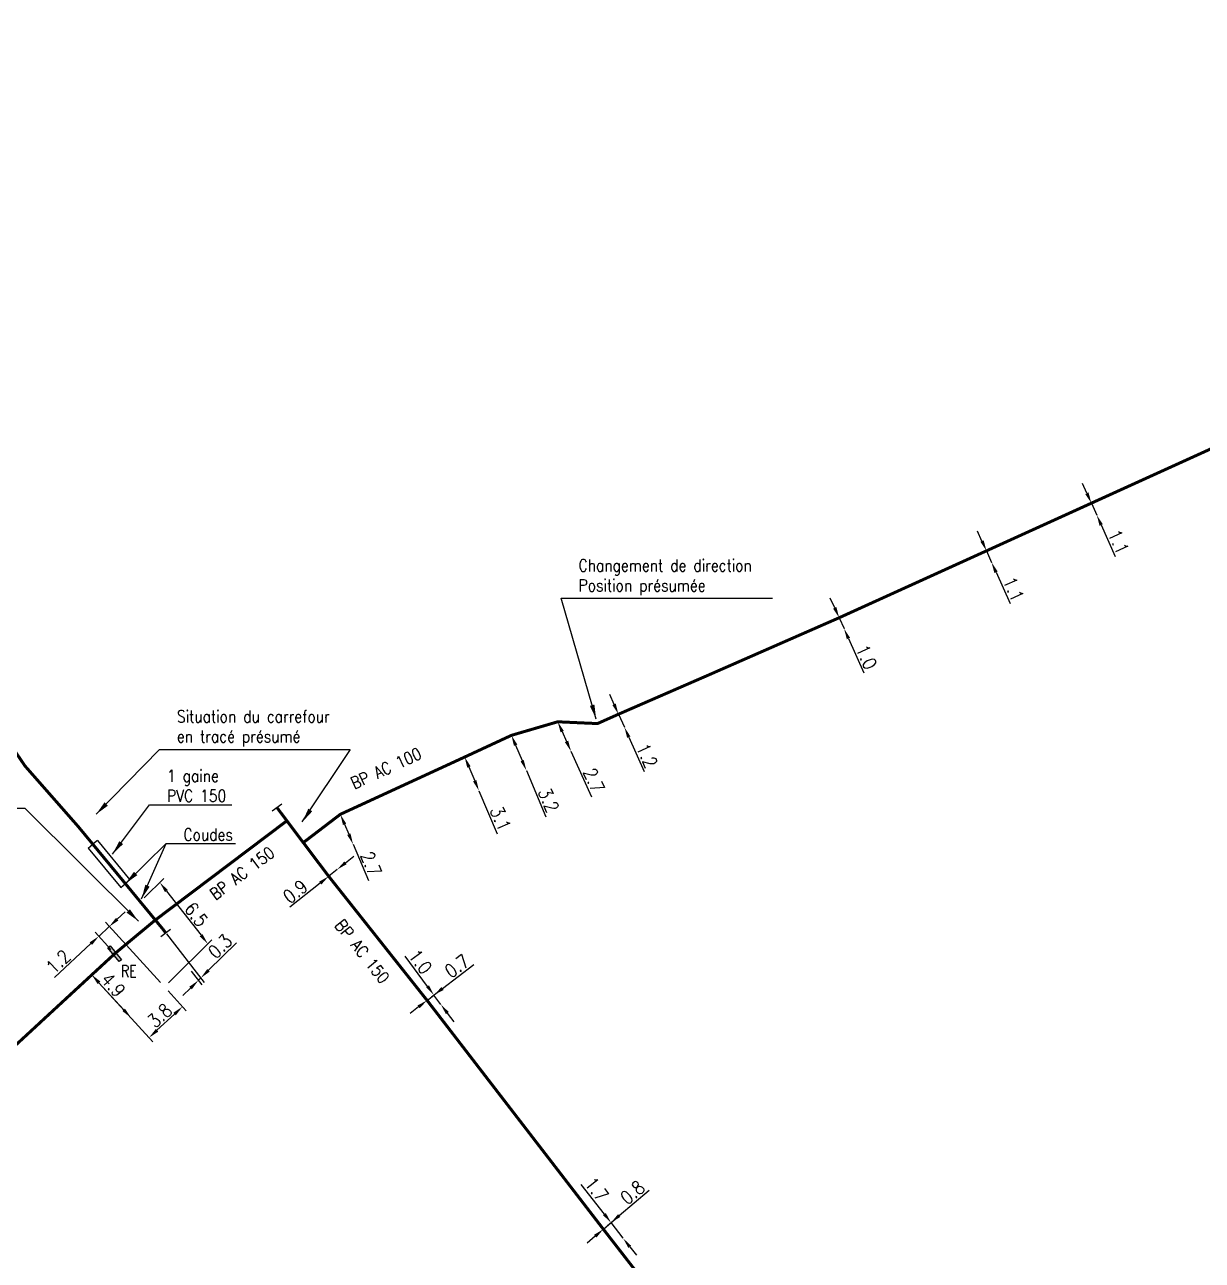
# Model space of a CAD drawing. Header units: millimetres. Extents: x 185000 to 186000, y 127990 to 129010.
# Drawn here: x 185699.9 to 185798.1, y 128407.5 to 128510.6 of the extents above; entities that cross this region are included whole.
import ezdxf
from ezdxf.enums import TextEntityAlignment as Align

# ---------------------------------------------------------------- set-up
doc = ezdxf.new("R2010")
doc.units = ezdxf.units.MM
doc.header["$PDMODE"] = 34
doc.linetypes.add('L_25_AP', pattern=[2000, 1000, 1000])
doc.linetypes.add('L_25_PE', pattern=[2000, 1000, 1000])
doc.layers.get('0').update_dxf_attribs({"linetype": 'CONTINUOUS'})
doc.layers.get('DEFPOINTS').update_dxf_attribs({"linetype": 'CONTINUOUS'})
for name, color, linetype in [('L_150', 1, 'CONTINUOUS'), ('L_340', 7, 'CONTINUOUS'), ('L_400', 7, 'CONTINUOUS')]:
    doc.layers.add(name, color=color, linetype=linetype)
doc.styles.get("Standard").update_dxf_attribs({"font": 'romans.shx', "width": 0.85})
doc.dimstyles.get("Standard").update_dxf_attribs({"dimtxt": 1.5, "dimasz": 1.2, "dimexe": 0.625, "dimexo": 0.625, "dimgap": 0.25, "dimtad": 1, "dimdec": 1, "dimzin": 0, "dimdsep": 46, "dimtxsty": 'Standard', "dimcen": -0.5, "dimadec": 0, "dimazin": 0, "dimtfac": 1, "dimtdec": 1, "dimtmove": 0, "dimatfit": 3, "dimfxl": 0, "dimtolj": 1, "dimtzin": 0, "dimarcsym": 0})

# ---------------------------------------------------------------- blocks, each defined once
blk = doc.blocks.new('*D1456')
at = {"layer": 'DEFPOINTS', "color": 0, "linetype": 'Continuous', "transparency": 16777216}
for p in [(185748.15, 128410.12), (185749.8, 128409.36), (185749.8, 128409.36)]:
    blk.add_point(p, dxfattribs=at)
at = {"layer": 'L_150', "color": 0, "linetype": 'Continuous', "lineweight": -2, "transparency": 16777216}
for p, q in [((185748.24, 128411.38), (185746.31, 128413.86)), ((185748.51, 128410.43), (185749.15, 128410.97)), ((185749.8, 128409.36), (185748.79, 128410.67)), ((185750.36, 128408.65), (185750.91, 128407.94))]:
    blk.add_line(p, q, dxfattribs=at)
at = {"layer": 'L_150', "color": 0, "linetype": 'Continuous', "transparency": 16777216}
for points in [[(185748.36, 128411.47), (185748.12, 128411.29), (185748.79, 128410.67)], [(185750.47, 128408.74), (185750.24, 128408.56), (185749.8, 128409.36)]]:
    blk.add_solid(points, dxfattribs=at)
at = {"layer": 'L_150', "color": 0, "linetype": 'Continuous', "transparency": 16777216, "insert": (185747.59, 128413.43), "char_height": 1.125, "attachment_point": 5, "rotation": 307.809}
blk.add_mtext('\\A1;1.7', dxfattribs=at)
blk = doc.blocks.new('*D1457')
at = {"layer": 'DEFPOINTS', "color": 0, "linetype": 'Continuous', "transparency": 16777216}
for p in [(185748.79, 128410.67), (185748.79, 128410.67), (185748.15, 128410.12)]:
    blk.add_point(p, dxfattribs=at)
at = {"layer": 'L_150', "color": 0, "linetype": 'Continuous', "lineweight": -2, "transparency": 16777216}
for p, q in [((185749.48, 128411.25), (185751.97, 128413.38)), ((185748.15, 128410.12), (185748.79, 128410.67)), ((185747.47, 128409.54), (185746.79, 128408.95))]:
    blk.add_line(p, q, dxfattribs=at)
at = {"layer": 'L_150', "color": 0, "linetype": 'Continuous', "transparency": 16777216}
for points in [[(185749.38, 128411.37), (185749.57, 128411.14), (185748.79, 128410.67)], [(185747.37, 128409.65), (185747.57, 128409.42), (185748.15, 128410.12)]]:
    blk.add_solid(points, dxfattribs=at)
at = {"layer": 'L_150', "color": 0, "linetype": 'Continuous', "transparency": 16777216, "insert": (185750.58, 128413.18), "char_height": 1.125, "attachment_point": 5, "rotation": 40.518}
blk.add_mtext('\\A1;0.8', dxfattribs=at)
blk = doc.blocks.new('*D1458')
at = {"layer": 'DEFPOINTS', "color": 0, "linetype": 'Continuous', "transparency": 16777216}
for p in [(185733.44, 128429.21), (185734.59, 128428.87), (185734.59, 128428.87)]:
    blk.add_point(p, dxfattribs=at)
at = {"layer": 'L_150', "color": 0, "linetype": 'Continuous', "lineweight": -2, "transparency": 16777216}
for p, q in [((185733.48, 128430.37), (185731.61, 128432.9)), ((185733.81, 128429.5), (185734.39, 128429.94)), ((185734.59, 128428.87), (185734.01, 128429.65)), ((185735.13, 128428.15), (185735.66, 128427.43))]:
    blk.add_line(p, q, dxfattribs=at)
at = {"layer": 'L_150', "color": 0, "linetype": 'Continuous', "transparency": 16777216}
for points in [[(185733.6, 128430.46), (185733.36, 128430.29), (185734.01, 128429.65)], [(185735.25, 128428.24), (185735.01, 128428.06), (185734.59, 128428.87)]]:
    blk.add_solid(points, dxfattribs=at)
at = {"layer": 'L_150', "color": 0, "linetype": 'Continuous', "transparency": 16777216, "insert": (185732.88, 128432.44), "char_height": 1.125, "attachment_point": 5, "rotation": 306.5523}
blk.add_mtext('\\A1;1.0', dxfattribs=at)
blk = doc.blocks.new('*D1459')
at = {"layer": 'DEFPOINTS', "color": 0, "linetype": 'Continuous', "transparency": 16777216}
for p in [(185733.44, 128429.21), (185734.01, 128429.65), (185734.01, 128429.65)]:
    blk.add_point(p, dxfattribs=at)
at = {"layer": 'L_150', "color": 0, "linetype": 'Continuous', "lineweight": -2, "transparency": 16777216}
for p, q in [((185734.73, 128430.2), (185737.33, 128432.2)), ((185733.44, 128429.21), (185734.01, 128429.65)), ((185732.73, 128428.66), (185732.02, 128428.12))]:
    blk.add_line(p, q, dxfattribs=at)
at = {"layer": 'L_150', "color": 0, "linetype": 'Continuous', "transparency": 16777216}
for points in [[(185734.64, 128430.32), (185734.82, 128430.08), (185734.01, 128429.65)], [(185732.64, 128428.78), (185732.82, 128428.55), (185733.44, 128429.21)]]:
    blk.add_solid(points, dxfattribs=at)
at = {"layer": 'L_150', "color": 0, "linetype": 'Continuous', "transparency": 16777216, "insert": (185735.93, 128432.07), "char_height": 1.125, "attachment_point": 5, "rotation": 37.5347}
blk.add_mtext('\\A1;0.7', dxfattribs=at)
blk = doc.blocks.new('*D1460')
at = {"layer": 'DEFPOINTS', "color": 0, "linetype": 'Continuous', "transparency": 16777216}
for p in [(185725.93, 128440.12), (185725.93, 128440.12), (185725.23, 128439.56)]:
    blk.add_point(p, dxfattribs=at)
at = {"layer": 'L_150', "color": 0, "linetype": 'Continuous', "lineweight": -2, "transparency": 16777216}
for p, q in [((185726.63, 128440.68), (185727.34, 128441.25)), ((185725.93, 128440.12), (185725.23, 128439.56)), ((185724.53, 128439), (185722, 128436.98))]:
    blk.add_line(p, q, dxfattribs=at)
at = {"layer": 'L_150', "color": 0, "linetype": 'Continuous', "transparency": 16777216}
for points in [[(185726.54, 128440.8), (185726.73, 128440.57), (185725.93, 128440.12)], [(185724.43, 128439.11), (185724.62, 128438.88), (185725.23, 128439.56)]]:
    blk.add_solid(points, dxfattribs=at)
at = {"layer": 'L_150', "color": 0, "linetype": 'Continuous', "transparency": 16777216, "insert": (185722.44, 128438.29), "char_height": 1.125, "attachment_point": 5, "rotation": 38.6756}
blk.add_mtext('\\A1;0.9', dxfattribs=at)
blk = doc.blocks.new('*D1461')
at = {"layer": 'DEFPOINTS', "color": 0, "linetype": 'Continuous', "transparency": 16777216}
for p in [(185726.2, 128444.73), (185727.26, 128442.24), (185727.26, 128442.24)]:
    blk.add_point(p, dxfattribs=at)
at = {"layer": 'L_150', "color": 0, "linetype": 'Continuous', "lineweight": -2, "transparency": 16777216}
for p, q in [((185726.56, 128443.9), (185726.91, 128443.07)), ((185727.26, 128442.24), (185728.54, 128439.22))]:
    blk.add_line(p, q, dxfattribs=at)
at = {"layer": 'L_150', "color": 0, "linetype": 'Continuous', "transparency": 16777216}
for points in [[(185726.69, 128443.96), (185726.42, 128443.84), (185726.2, 128444.73)], [(185727.05, 128443.13), (185726.77, 128443.01), (185727.26, 128442.24)]]:
    blk.add_solid(points, dxfattribs=at)
at = {"layer": 'L_150', "color": 0, "linetype": 'Continuous', "transparency": 16777216, "insert": (185728.76, 128440.61), "char_height": 1.125, "attachment_point": 5, "rotation": 292.9802}
blk.add_mtext('\\A1;2.7', dxfattribs=at)
blk = doc.blocks.new('*D1472')
at = {"layer": 'DEFPOINTS', "color": 0, "linetype": 'Continuous', "transparency": 16777216}
for p in [(185788.88, 128470.69), (185789.33, 128469.69), (185789.33, 128469.69)]:
    blk.add_point(p, dxfattribs=at)
at = {"layer": 'L_150', "color": 0, "linetype": 'Continuous', "lineweight": -2, "transparency": 16777216}
for p, q in [((185788.51, 128471.51), (185788.14, 128472.34)), ((185788.88, 128470.69), (185789.33, 128469.69)), ((185789.7, 128468.87), (185790.87, 128466.25))]:
    blk.add_line(p, q, dxfattribs=at)
at = {"layer": 'L_150', "color": 0, "linetype": 'Continuous', "transparency": 16777216}
for points in [[(185788.64, 128471.58), (185788.37, 128471.45), (185788.88, 128470.69)], [(185789.83, 128468.93), (185789.56, 128468.81), (185789.33, 128469.69)]]:
    blk.add_solid(points, dxfattribs=at)
at = {"layer": 'L_150', "color": 0, "linetype": 'Continuous', "transparency": 16777216, "insert": (185791.15, 128467.46), "char_height": 1.125, "attachment_point": 5, "rotation": 294.1813}
blk.add_mtext('\\A1;1.1', dxfattribs=at)
blk = doc.blocks.new('*D1473')
at = {"layer": 'DEFPOINTS', "color": 0, "linetype": 'Continuous', "transparency": 16777216}
for p in [(185780.12, 128466.71), (185780.55, 128465.75), (185780.55, 128465.75)]:
    blk.add_point(p, dxfattribs=at)
at = {"layer": 'L_150', "color": 0, "linetype": 'Continuous', "lineweight": -2, "transparency": 16777216}
for p, q in [((185779.75, 128467.53), (185779.38, 128468.35)), ((185780.12, 128466.71), (185780.55, 128465.75)), ((185780.92, 128464.93), (185782.09, 128462.31))]:
    blk.add_line(p, q, dxfattribs=at)
at = {"layer": 'L_150', "color": 0, "linetype": 'Continuous', "transparency": 16777216}
for points in [[(185779.89, 128467.59), (185779.62, 128467.47), (185780.12, 128466.71)], [(185781.06, 128464.99), (185780.78, 128464.87), (185780.55, 128465.75)]]:
    blk.add_solid(points, dxfattribs=at)
at = {"layer": 'L_150', "color": 0, "linetype": 'Continuous', "transparency": 16777216, "insert": (185782.38, 128463.52), "char_height": 1.125, "attachment_point": 5, "rotation": 294.1813}
blk.add_mtext('\\A1;1.1', dxfattribs=at)
blk = doc.blocks.new('*D1474')
at = {"layer": 'DEFPOINTS', "color": 0, "linetype": 'Continuous', "transparency": 16777216}
for p in [(185767.83, 128461.13), (185768.24, 128460.22), (185768.24, 128460.22)]:
    blk.add_point(p, dxfattribs=at)
at = {"layer": 'L_150', "color": 0, "linetype": 'Continuous', "lineweight": -2, "transparency": 16777216}
for p, q in [((185767.46, 128461.95), (185767.09, 128462.77)), ((185767.83, 128461.13), (185768.24, 128460.22)), ((185768.61, 128459.4), (185769.89, 128456.53))]:
    blk.add_line(p, q, dxfattribs=at)
at = {"layer": 'L_150', "color": 0, "linetype": 'Continuous', "transparency": 16777216}
for points in [[(185767.6, 128462.02), (185767.32, 128461.89), (185767.83, 128461.13)], [(185768.74, 128459.46), (185768.47, 128459.34), (185768.24, 128460.22)]]:
    blk.add_solid(points, dxfattribs=at)
at = {"layer": 'L_150', "color": 0, "linetype": 'Continuous', "transparency": 16777216, "insert": (185770.12, 128457.86), "char_height": 1.125, "attachment_point": 5, "rotation": 294.1813}
blk.add_mtext('\\A1;1.0', dxfattribs=at)
blk = doc.blocks.new('*D1475')
at = {"layer": 'DEFPOINTS', "color": 0, "linetype": 'Continuous', "transparency": 16777216}
for p in [(185749.41, 128453.08), (185749.91, 128451.99), (185749.91, 128451.99)]:
    blk.add_point(p, dxfattribs=at)
at = {"layer": 'L_150', "color": 0, "linetype": 'Continuous', "lineweight": -2, "transparency": 16777216}
for p, q in [((185749.04, 128453.9), (185748.68, 128454.73)), ((185749.41, 128453.08), (185749.91, 128451.99)), ((185750.27, 128451.17), (185751.56, 128448.3))]:
    blk.add_line(p, q, dxfattribs=at)
at = {"layer": 'L_150', "color": 0, "linetype": 'Continuous', "transparency": 16777216}
for points in [[(185749.18, 128453.97), (185748.91, 128453.84), (185749.41, 128453.08)], [(185750.41, 128451.23), (185750.14, 128451.11), (185749.91, 128451.99)]]:
    blk.add_solid(points, dxfattribs=at)
at = {"layer": 'L_150', "color": 0, "linetype": 'Continuous', "transparency": 16777216, "insert": (185751.79, 128449.63), "char_height": 1.125, "attachment_point": 5, "rotation": 294.1813}
blk.add_mtext('\\A1;1.2', dxfattribs=at)
blk = doc.blocks.new('*D1476')
at = {"layer": 'DEFPOINTS', "color": 0, "linetype": 'Continuous', "transparency": 16777216}
for p in [(185744.34, 128452.45), (185745.45, 128449.99), (185745.45, 128449.99)]:
    blk.add_point(p, dxfattribs=at)
at = {"layer": 'L_150', "color": 0, "linetype": 'Continuous', "lineweight": -2, "transparency": 16777216}
for p, q in [((185744.71, 128451.63), (185745.08, 128450.81)), ((185745.45, 128449.99), (185747.16, 128446.18))]:
    blk.add_line(p, q, dxfattribs=at)
at = {"layer": 'L_150', "color": 0, "linetype": 'Continuous', "transparency": 16777216}
for points in [[(185744.85, 128451.69), (185744.58, 128451.57), (185744.34, 128452.45)], [(185745.22, 128450.87), (185744.94, 128450.75), (185745.45, 128449.99)]]:
    blk.add_solid(points, dxfattribs=at)
at = {"layer": 'L_150', "color": 0, "linetype": 'Continuous', "transparency": 16777216, "insert": (185747.36, 128447.57), "char_height": 1.125, "attachment_point": 5, "rotation": 294.2042}
blk.add_mtext('\\A1;2.7', dxfattribs=at)
blk = doc.blocks.new('*D1477')
at = {"layer": 'DEFPOINTS', "color": 0, "linetype": 'Continuous', "transparency": 16777216}
for p in [(185740.48, 128451.32), (185741.73, 128448.38), (185741.73, 128448.38)]:
    blk.add_point(p, dxfattribs=at)
at = {"layer": 'L_150', "color": 0, "linetype": 'Continuous', "lineweight": -2, "transparency": 16777216}
for p, q in [((185740.83, 128450.5), (185741.38, 128449.21)), ((185741.73, 128448.38), (185743.36, 128444.53))]:
    blk.add_line(p, q, dxfattribs=at)
at = {"layer": 'L_150', "color": 0, "linetype": 'Continuous', "transparency": 16777216}
for points in [[(185740.97, 128450.55), (185740.69, 128450.44), (185740.48, 128451.32)], [(185741.51, 128449.26), (185741.24, 128449.15), (185741.73, 128448.38)]]:
    blk.add_solid(points, dxfattribs=at)
at = {"layer": 'L_150', "color": 0, "linetype": 'Continuous', "transparency": 16777216, "insert": (185743.58, 128445.92), "char_height": 1.125, "attachment_point": 5, "rotation": 292.9802}
blk.add_mtext('\\A1;3.2', dxfattribs=at)
blk = doc.blocks.new('*D1478')
at = {"layer": 'DEFPOINTS', "color": 0, "linetype": 'Continuous', "transparency": 16777216}
for p in [(185736.58, 128449.51), (185737.77, 128446.7), (185737.77, 128446.7)]:
    blk.add_point(p, dxfattribs=at)
at = {"layer": 'L_150', "color": 0, "linetype": 'Continuous', "lineweight": -2, "transparency": 16777216}
for p, q in [((185736.93, 128448.68), (185737.42, 128447.53)), ((185737.77, 128446.7), (185739.29, 128443.1))]:
    blk.add_line(p, q, dxfattribs=at)
at = {"layer": 'L_150', "color": 0, "linetype": 'Continuous', "transparency": 16777216}
for points in [[(185737.07, 128448.74), (185736.79, 128448.62), (185736.58, 128449.51)], [(185737.55, 128447.59), (185737.28, 128447.47), (185737.77, 128446.7)]]:
    blk.add_solid(points, dxfattribs=at)
at = {"layer": 'L_150', "color": 0, "linetype": 'Continuous', "transparency": 16777216, "insert": (185739.57, 128444.37), "char_height": 1.125, "attachment_point": 5, "rotation": 292.9802}
blk.add_mtext('\\A1;3.1', dxfattribs=at)
blk = doc.blocks.new('*D1479')
at = {"layer": 'DEFPOINTS', "color": 0, "linetype": 'Continuous', "transparency": 16777216}
for p in [(185711.41, 128435.13), (185713.45, 128432.02), (185714.35, 128430.87)]:
    blk.add_point(p, dxfattribs=at)
at = {"layer": 'L_340', "color": 0, "linetype": 'Continuous', "lineweight": -2, "transparency": 16777216}
for p, q in [((185711.7, 128434.76), (185714.85, 128430.71)), ((185715.2, 128431.72), (185717.53, 128434.02)), ((185713.74, 128431.65), (185714.64, 128430.5)), ((185714.35, 128430.87), (185714.56, 128431.08)), ((185713.71, 128430.24), (185713.07, 128429.61))]:
    blk.add_line(p, q, dxfattribs=at)
at = {"layer": 'L_340', "color": 0, "linetype": 'Continuous', "transparency": 16777216}
for points in [[(185713.6, 128430.35), (185713.81, 128430.13), (185714.35, 128430.87)], [(185715.09, 128431.82), (185715.3, 128431.61), (185714.56, 128431.08)]]:
    blk.add_solid(points, dxfattribs=at)
at = {"layer": 'L_340', "color": 0, "linetype": 'Continuous', "transparency": 16777216, "insert": (185716.16, 128433.72), "char_height": 1.125, "attachment_point": 5, "rotation": 44.6519}
blk.add_mtext('\\A1;0.3', dxfattribs=at)
blk = doc.blocks.new('L_340_07')
at = {"color": 0, "linetype": 'Continuous', "const_width": 0.25, "flags": 128}
blk.add_lwpolyline([(0, 0), (0.35, 0)], dxfattribs=at)
at = {"color": 0, "linetype": 'Continuous', "flags": 128}
blk.add_lwpolyline([(0.35, -0.5), (0.35, 0.5)], dxfattribs=at)
at = {"color": 0, "linetype": 'Continuous', "width": 0.75, "flags": 3}
for tag, p in [('DEF_LEG', (0.72, -3.47)), ('DEF_COUP', (0.72, -5.97)), ('DEF_TYPE', (0.72, -8.47))]:
    blk.add_attdef(tag, text='', height=1.2, dxfattribs=at).set_placement(p, align=Align.MIDDLE)
blk = doc.blocks.new('*D1480')
at = {"layer": 'DEFPOINTS', "color": 0, "linetype": 'Continuous', "transparency": 16777216}
for p in [(185705.46, 128431.34), (185711.51, 128430.34), (185713.03, 128428.69)]:
    blk.add_point(p, dxfattribs=at)
at = {"layer": 'L_150', "color": 0, "linetype": 'Continuous', "lineweight": -2, "transparency": 16777216}
for p, q in [((185705.77, 128430.99), (185710.56, 128425.76)), ((185711.83, 128430), (185713.34, 128428.34)), ((185710.9, 128426.71), (185712.37, 128428.07))]:
    blk.add_line(p, q, dxfattribs=at)
at = {"layer": 'L_150', "color": 0, "linetype": 'Continuous', "transparency": 16777216}
for points in [[(185712.27, 128428.18), (185712.47, 128427.96), (185713.03, 128428.69)], [(185710.8, 128426.82), (185711.01, 128426.6), (185710.24, 128426.1)]]:
    blk.add_solid(points, dxfattribs=at)
at = {"layer": 'L_150', "color": 0, "linetype": 'Continuous', "transparency": 16777216, "insert": (185711.13, 128427.94), "char_height": 1.125, "attachment_point": 5, "rotation": 42.8782}
blk.add_mtext('\\A1;3.8', dxfattribs=at)
blk = doc.blocks.new('*D1481')
at = {"layer": 'DEFPOINTS', "color": 0, "linetype": 'Continuous', "transparency": 16777216}
for p in [(185705.46, 128431.34), (185708.73, 128427.76), (185708.73, 128427.76)]:
    blk.add_point(p, dxfattribs=at)
at = {"layer": 'L_150', "color": 0, "linetype": 'Continuous', "lineweight": -2, "transparency": 16777216}
blk.add_line((185706.06, 128430.67), (185708.12, 128428.42), dxfattribs=at)
at = {"layer": 'L_150', "color": 0, "linetype": 'Continuous', "transparency": 16777216}
for points in [[(185706.18, 128430.78), (185705.95, 128430.57), (185705.46, 128431.34)], [(185708.23, 128428.52), (185708.01, 128428.32), (185708.73, 128427.76)]]:
    blk.add_solid(points, dxfattribs=at)
at = {"layer": 'L_150', "color": 0, "linetype": 'Continuous', "transparency": 16777216, "insert": (185707.25, 128430.49), "char_height": 1.125, "attachment_point": 5, "rotation": 312.4237}
blk.add_mtext('\\A1;4.9', dxfattribs=at)
blk = doc.blocks.new('*D1482')
at = {"layer": 'DEFPOINTS', "color": 0, "linetype": 'Continuous', "transparency": 16777216}
for p in [(185706.92, 128435.37), (185707.37, 128433.1), (185711.51, 128430.34)]:
    blk.add_point(p, dxfattribs=at)
at = {"layer": 'L_340', "color": 0, "linetype": 'Continuous', "lineweight": -2, "transparency": 16777216}
for p, q in [((185707.58, 128435.98), (185708.24, 128436.59)), ((185706.92, 128435.37), (185706.04, 128434.55)), ((185711.2, 128430.69), (185706.61, 128435.72)), ((185705.38, 128433.94), (185702.35, 128431.12)), ((185707.05, 128433.45), (185705.73, 128434.9))]:
    blk.add_line(p, q, dxfattribs=at)
at = {"layer": 'L_340', "color": 0, "linetype": 'Continuous', "transparency": 16777216}
for points in [[(185707.48, 128436.09), (185707.68, 128435.87), (185706.92, 128435.37)], [(185705.28, 128434.05), (185705.48, 128433.83), (185706.04, 128434.55)]]:
    blk.add_solid(points, dxfattribs=at)
at = {"layer": 'L_340', "color": 0, "linetype": 'Continuous', "transparency": 16777216, "insert": (185702.66, 128432.44), "char_height": 1.125, "attachment_point": 5, "rotation": 42.8782}
blk.add_mtext('\\A1;1.2', dxfattribs=at)
blk = doc.blocks.new('L_340_20')
at = {"linetype": 'Continuous'}
blk.add_hatch(color=0, dxfattribs=at).paths.add_polyline_path([(0.12, 0.75), (-0.12, 0.75), (-0.12, -0.75), (0.12, -0.75)])
at = {"color": 0, "linetype": 'Continuous'}
blk.add_lwpolyline([(-0.12, 0.75), (0.12, 0.75), (0.12, -0.75), (-0.12, -0.75)], close=True, dxfattribs=at)
at = {"color": 0, "linetype": 'Continuous', "width": 0.75}
for tag, height, flags, p in [('RE', 1, 8, (0, 2.19)), ('DEF_LEG', 1.2, 3, (0, -5)), ('DEF_COUP', 1.2, 3, (0, -7.5)), ('DEF_TYPE', 1.2, 3, (0, -10))]:
    blk.add_attdef(tag, text='', height=height, dxfattribs=dict(at, flags=flags)).set_placement(p, align=Align.MIDDLE)
blk = doc.blocks.new('*D2421')
at = {"layer": 'DEFPOINTS', "color": 0, "linetype": 'Continuous', "transparency": 16777216}
for p in [(185709.51, 128437.43), (185715.14, 128433.93), (185711.51, 128430.34)]:
    blk.add_point(p, dxfattribs=at)
at = {"layer": 'L_150', "color": 0, "linetype": 'Continuous', "lineweight": -2, "transparency": 16777216}
for p, q in [((185709.84, 128437.76), (185711.47, 128439.37)), ((185711.69, 128438.33), (185714.59, 128434.64)), ((185711.85, 128430.68), (185715.48, 128434.26))]:
    blk.add_line(p, q, dxfattribs=at)
at = {"layer": 'L_150', "color": 0, "linetype": 'Continuous', "transparency": 16777216}
for points in [[(185711.81, 128438.42), (185711.57, 128438.24), (185711.14, 128439.04)], [(185714.7, 128434.73), (185714.47, 128434.54), (185715.14, 128433.93)]]:
    blk.add_solid(points, dxfattribs=at)
at = {"layer": 'L_150', "color": 0, "linetype": 'Continuous', "transparency": 16777216, "insert": (185714.18, 128436.37), "char_height": 1.125, "attachment_point": 5, "rotation": 308.0999}
blk.add_mtext('\\A1;6.5', dxfattribs=at)

msp = doc.modelspace()

# ---------------------------------------------------------------- linework, layer by layer
at = {"layer": 'L_150', "linetype": 'L_25_PE', "flags": 128}
msp.add_lwpolyline([(185628.14, 128550.46, 0.25, 0.25, 0), (185629.95, 128549.01, 0.25, 0.25, 0), (185632.83, 128546.52, 0.25, 0.25, 0), (185634.06, 128545.93, 0.25, 0.25, 0), (185635.84, 128545.08, 0.25, 0.25, 0), (185637.01, 128544.18, 0.25, 0.25, 0), (185637.93, 128543.14, 0.25, 0.25, 0), (185640.46, 128540.29, 0.25, 0.25, 0), (185659.21, 128509.8, 0.25, 0.25, 0), (185670.19, 128493.52, 0.25, 0.25, 0), (185686.5, 128467.97, 0.25, 0.25, 0), (185686.83, 128467.72, 0.25, 0.25, 0), (185687.1, 128467.35, 0.25, 0.25, 0), (185690.93, 128462.02, 0.25, 0.25, 0), (185699.88, 128448.77, 0.25, 0.25, 0), (185704.31, 128443.73, 0.25, 0.25, 0), (185704.31, 128443.73, 0.25, 0.25, 0), (185705.55, 128442.23, 0.25, 0.25, 0), (185708.26, 128438.95, 0.25, 0.25, 0), (185709.51, 128437.43, 0.25, 0.25, 0), (185711.41, 128435.13, 0.25, 0.25, 0), (185711.41, 128435.13, 0.25, 0.25, 0), (185711.41, 128435.13, 0, 0, 0)], format="xyseb", dxfattribs=at)
at = {"layer": 'L_150', "linetype": 'L_25_AP', "const_width": 0.25, "flags": 128}
for points in [[(185723.11, 128442.37), (185726.2, 128444.73), (185736.58, 128449.51), (185736.58, 128449.51), (185740.48, 128451.32), (185740.48, 128451.32), (185744.34, 128452.45), (185744.34, 128452.45), (185747.66, 128452.3), (185749.41, 128453.08), (185749.41, 128453.08), (185756.88, 128456.33), (185767.83, 128461.13), (185767.83, 128461.13), (185780.12, 128466.71), (185780.12, 128466.71), (185788.88, 128470.69), (185788.88, 128470.69), (185799.82, 128475.66), (185799.82, 128475.66), (185810.86, 128480.68), (185816.94, 128482.97), (185818.1, 128482.94), (185819.01, 128483.35), (185819.92, 128483.76), (185820.54, 128484.58), (185821.65, 128485.08), (185830.85, 128489.49), (185831.08, 128489.6), (185831.08, 128489.6), (185831.08, 128489.6), (185831.08, 128489.6), (185831.08, 128489.6), (185831.08, 128489.6), (185831.08, 128489.6), (185831.08, 128489.6), (185831.08, 128489.6), (185831.08, 128489.6), (185863.87, 128504.36), (185863.87, 128504.36), (185896.76, 128519.13), (185900, 128520.46), (185906.86, 128523.46), (185927.43, 128532.95), (185927.43, 128532.95), (185927.43, 128532.95), (185936.62, 128536.4)], [(185721.13, 128445), (185721.74, 128444.19), (185723.11, 128442.37), (185725.23, 128439.56), (185733.44, 128429.21), (185748.15, 128410.12), (185762.35, 128391.83), (185769.36, 128381.55), (185772.73, 128374.79), (185774.22, 128371.56), (185779.41, 128360.48), (185784.39, 128349.56), (185789.67, 128338.89), (185793.17, 128331.35), (185793.17, 128331.35), (185793.94, 128320.49), (185794.5, 128319.55), (185797.06, 128315.29)]]:
    msp.add_lwpolyline(points, dxfattribs=at)
at = {"layer": 'L_150', "linetype": 'L_25_AP', "ltscale": 0.5, "const_width": 0.25, "flags": 128}
msp.add_lwpolyline([(185601.89, 128197.41), (185596, 128203.74), (185595.96, 128203.98), (185595.17, 128209.01), (185595.17, 128209.01), (185593.91, 128218.73), (185593.91, 128218.73), (185593.91, 128218.73), (185592.17, 128230.51), (185591.91, 128232.25), (185590.08, 128244.57), (185590.08, 128244.57), (185590, 128251.85), (185590, 128251.85), (185590.42, 128263.89), (185590.42, 128263.89), (185590.42, 128263.89), (185590.42, 128263.89), (185590.42, 128263.89), (185590.42, 128263.89), (185590.42, 128263.89), (185590.42, 128263.89), (185590.42, 128263.89), (185590.42, 128263.89), (185590.42, 128263.89), (185590.42, 128263.89), (185590.42, 128263.89), (185590.42, 128263.89), (185590.42, 128263.89), (185590.42, 128263.89), (185590.42, 128263.89), (185590.42, 128263.89), (185591.29, 128277.78), (185591.29, 128277.78), (185591.29, 128277.78), (185593.26, 128289.73), (185593.26, 128289.73), (185594.56, 128293.27), (185594.56, 128293.27), (185598.53, 128302.77), (185598.53, 128302.77), (185605.14, 128312.8), (185605.14, 128312.8), (185613.51, 128321.24), (185613.51, 128321.24), (185622.17, 128329.39), (185622.17, 128329.39), (185624.16, 128331.36), (185624.16, 128331.36), (185627.16, 128334.02), (185627.16, 128334.02), (185632.64, 128339.58), (185638.26, 128348.38), (185639.1, 128349.69), (185639.1, 128349.69), (185643.09, 128355.93), (185643.09, 128355.93), (185645.52, 128359.84), (185645.52, 128359.84), (185645.52, 128359.84), (185651.86, 128370), (185651.86, 128370), (185657.57, 128380.49), (185657.57, 128380.49), (185658.84, 128381.06), (185665.21, 128394.52), (185665.44, 128394.98), (185665.67, 128395.45), (185667.43, 128398.98), (185673.6, 128401.95), (185674.41, 128403.82), (185674.51, 128404.05), (185676.41, 128408.4), (185681.62, 128409.43, 0.138492), (185681.86, 128409.55), (185682.16, 128409.83), (185705.46, 128431.34), (185707.37, 128433.1), (185710.76, 128435.91), (185721.74, 128444.19)], format="xyb", dxfattribs=at)
at = {"layer": 'L_400', "color": 7, "linetype": 'CONTINUOUS'}
for p, q in [((185705.16, 128441.91), (185705.55, 128442.23)), ((185705.93, 128442.55), (185705.55, 128442.23)), ((185705.93, 128442.55), (185708.64, 128439.27)), ((185705.16, 128441.91), (185707.87, 128438.63)), ((185708.64, 128439.27), (185708.26, 128438.95)), ((185707.87, 128438.63), (185708.26, 128438.95))]:
    msp.add_line(p, q, dxfattribs=at)

# ---------------------------------------------------------------- block references
at = {"layer": 'L_340'}
for p, rotation in [((185721.13, 128445), 126.4113235547154), ((185711.41, 128435.13), 306.4113235547154)]:
    msp.add_blockref('L_340_07', p, dxfattribs=dict(at, rotation=rotation))
ref = msp.add_blockref('L_340_20', (185707.37, 128433.1), dxfattribs=dict(at, rotation=39.5364000591137))
ref.add_attrib('RE', 'RE', dxfattribs={"layer": '0', "color": 0, "linetype": 'Continuous', "height": 1, "width": 0.75}).set_placement((185708.55, 128431.65), align=Align.MIDDLE)

# ---------------------------------------------------------------- texts
at = {"layer": 'L_150', "linetype": 'Continuous', "width": 0.85}
for s, rotation, p in [('BP AC 100', 24.7364, (185730.02, 128448.57)), ('BP AC 150', 37.0401, (185718, 128439.82)), ('BP AC 150', 308.4434, (185728.03, 128433.29))]:
    msp.add_text(s, height=1, rotation=rotation, dxfattribs=at).set_placement(p, align=Align.MIDDLE)
at = {"layer": 'L_150', "linetype": 'Continuous', "char_height": 1, "attachment_point": 4}
for s, insert in [('Changement de direction\\PPosition présumée', (185746.08, 128464.5)), ('Situation du carrefour\\Pen tracé présumé', (185712.56, 128451.9)), ('Coudes', (185713.11, 128443.04))]:
    msp.add_mtext(s, dxfattribs=dict(at, insert=insert))
at = {"layer": 'L_400', "linetype": 'Continuous', "insert": (185711.73, 128447.11), "char_height": 1, "attachment_point": 4}
msp.add_mtext('1 gaine\\PPVC 150', dxfattribs=at)

# ---------------------------------------------------------------- dimensions: what is measured, and where the dimension line sits
at = {"layer": 'L_150', "linetype": 'Continuous'}
for base, p1, p2, angle, override, picture, middle in [((185789.33, 128469.69), (185788.88, 128470.69), (185789.33, 128469.69), 114.1813, {"dimscale": 0.75, "dimlfac": 1, "dimlunit": 2, "dimatfit": 0}, '*D1472', (185790.47, 128467.15)), ((185780.551, 128465.7497), (185780.1209, 128466.7075), (185780.551, 128465.7497), 114.1813, {"dimscale": 0.75, "dimlfac": 1, "dimlunit": 2, "dimatfit": 0}, '*D1473', (185781.6915, 128463.2096)), ((185768.24, 128460.22), (185767.83, 128461.13), (185768.24, 128460.22), 114.1813, {"dimscale": 0.75, "dimlfac": 1, "dimlunit": 2, "dimatfit": 0}, '*D1474', (185769.43, 128457.56)), ((185749.91, 128451.99), (185749.41, 128453.08), (185749.91, 128451.99), 114.1813, {"dimscale": 0.75, "dimatfit": 0}, '*D1475', (185751.1, 128449.32)), ((185745.45, 128449.99), (185744.34, 128452.45), (185745.45, 128449.99), 114.2042, {"dimscale": 0.75}, '*D1476', (185746.68, 128447.26)), ((185741.73, 128448.38), (185740.48, 128451.32), (185741.73, 128448.38), 112.9802, {"dimscale": 0.75}, '*D1477', (185742.89, 128445.63)), ((185737.76780149, 128446.69881419), (185736.57704403, 128449.50676658), (185737.76780149, 128446.69881419), 112.98015535, {"dimscale": 0.75}, '*D1478', (185738.88152225, 128444.07252382)), ((185727.26, 128442.24), (185726.2, 128444.73), (185727.26, 128442.24), 112.9802, {"dimscale": 0.75}, '*D1461', (185728.07, 128440.32)), ((185725.93, 128440.12), (185725.23, 128439.56), (185725.93, 128440.12), 218.6756, {"dimscale": 0.75, "dimatfit": 0}, '*D1460', (185722.91, 128437.71)), ((185734.59, 128428.87), (185733.44, 128429.21), (185734.59, 128428.87), 126.5523, {"dimscale": 0.75, "dimatfit": 0}, '*D1458', (185732.27, 128432)), ((185734.01, 128429.65), (185733.44, 128429.21), (185734.01, 128429.65), 217.5347, {"dimscale": 0.75, "dimlfac": 1, "dimlunit": 2, "dimatfit": 0}, '*D1459', (185736.38, 128431.47)), ((185708.728992, 128427.758986), (185705.457146, 128431.339143), (185708.728992, 128427.758986), 132.423678, {"dimscale": 0.75, "dimatfit": 0}, '*D1481', (185706.691864, 128429.988076)), ((185748.79, 128410.67), (185748.15, 128410.12), (185748.79, 128410.67), 220.518, {"dimscale": 0.75, "dimlfac": 1, "dimlunit": 2, "dimatfit": 0}, '*D1457', (185751.06, 128412.61))]:
    dim = msp.add_linear_dim(base=base, p1=p1, p2=p2, angle=angle, dimstyle='Standard', override=override, dxfattribs=at)
    dim.commit()
    dim.dimension.update_dxf_attribs({"geometry": picture, "text_midpoint": middle, "dimtype": 160})
for base, p1, p2, angle, text, picture, middle in [((185715.14, 128433.93), (185709.51, 128437.43), (185711.51, 128430.34), 128.0999, '6.5', '*D2421', (185713.59, 128435.91)), ((185749.8, 128409.36), (185748.15, 128410.12), (185749.8, 128409.36), 127.809, '1.7', '*D1456', (185747, 128412.98))]:
    dim = msp.add_linear_dim(base=base, p1=p1, p2=p2, angle=angle, text=text, dimstyle='Standard', override={"dimscale": 0.75, "dimatfit": 0}, dxfattribs=at)
    dim.commit()
    dim.dimension.update_dxf_attribs({"geometry": picture, "text_midpoint": middle, "dimtype": 160})
dim = msp.add_linear_dim(base=(185713.03, 128428.69), p1=(185705.46, 128431.34), p2=(185711.51, 128430.34), angle=222.8782, dimstyle='Standard', override={"dimscale": 0.75, "dimatfit": 0}, dxfattribs=at)
dim.commit()
dim.dimension.update_dxf_attribs({"geometry": '*D1480', "text_midpoint": (185711.13, 128427.94)})
at = {"layer": 'L_340', "linetype": 'Continuous'}
dim = msp.add_linear_dim(base=(185706.92, 128435.37), p1=(185707.37, 128433.1), p2=(185711.51, 128430.34), angle=222.8782, dimstyle='Standard', override={"dimscale": 0.75, "dimatfit": 0}, dxfattribs=at)
dim.commit()
dim.dimension.update_dxf_attribs({"geometry": '*D1482', "text_midpoint": (185703.17, 128431.89), "dimtype": 160})
dim = msp.add_linear_dim(base=(185714.35, 128430.87), p1=(185711.41, 128435.13), p2=(185713.45, 128432.02), angle=44.6519, text='0.3', dimstyle='Standard', override={"dimscale": 0.75, "dimatfit": 0}, dxfattribs=at)
dim.commit()
dim.dimension.update_dxf_attribs({"geometry": '*D1479', "text_midpoint": (185716.69, 128433.18), "dimtype": 160})

# ---------------------------------------------------------------- leaders
at = {"layer": 'L_150', "linetype": 'Continuous', "annotation_type": 0, "has_hookline": 1}
for points, hookline_direction, text_width in [([(185747.55, 128452.68), (185744.63, 128462.75), (185745.83, 128462.75)], 0, 16.19), ([(185705.82, 128444.73), (185711.11, 128450.15), (185712.31, 128450.15)], 0, 14.41), ([(185709.35, 128435.82), (185699.9, 128445.23), (185698.7, 128445.23)], 1, 7.12), ([(185708.26, 128438.95), (185711.66, 128442.29), (185712.86, 128442.29)], 0, 4.33)]:
    msp.add_leader(points, dimstyle='Standard', dxfattribs=dict(at, hookline_direction=hookline_direction, text_width=text_width))
at = {"layer": 'L_150', "linetype": 'Continuous'}
for points in [[(185723.03, 128444.09), (185727.05, 128450.15)], [(185709.62, 128437.68), (185711.66, 128442.29)]]:
    msp.add_leader(points, dimstyle='Standard', dxfattribs=at)
at = {"layer": 'L_400', "linetype": 'Continuous', "annotation_type": 0, "has_hookline": 1, "hookline_direction": 0, "text_width": 5.42}
msp.add_leader([(185707.19, 128441.41), (185710.28, 128445.53), (185711.48, 128445.53)], dimstyle='Standard', dxfattribs=at)

doc.saveas('drawing.dxf')
